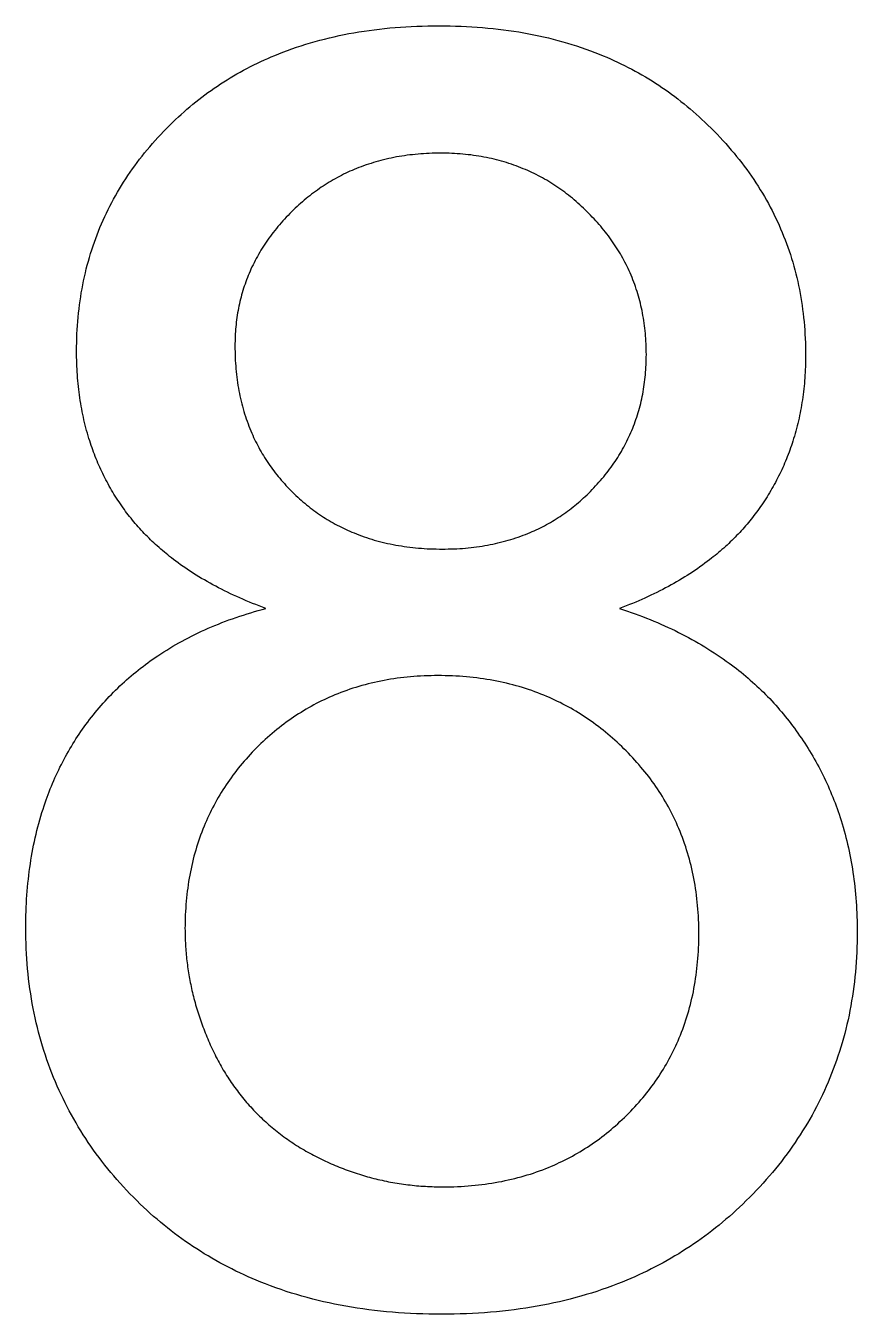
# Model space of a CAD drawing. Extents: x -140 to 139, y -60 to 60.
# Drawn here: x -64.988 to -63.011, y -1.551 to 1.512 of the extents above; entities that cross this region are included whole.
import ezdxf

# ---------------------------------------------------------------- set-up
doc = ezdxf.new("R2010")
doc.units = 0
doc.layers.add('ENGRAVE', color=5, linetype='Continuous')

msp = doc.modelspace()

# ---------------------------------------------------------------- linework, layer by layer
at = {"layer": 'ENGRAVE', "color": 5}
for points in [[(-64.632, 1.2892), (-64.6252, 1.2954), (-64.6185, 1.3016), (-64.6117, 1.3077), (-64.6048, 1.3138), (-64.5979, 1.3197), (-64.5909, 1.3256), (-64.5838, 1.3313), (-64.5766, 1.3369), (-64.5694, 1.3425), (-64.5622, 1.3479), (-64.5549, 1.3533), (-64.5475, 1.3586), (-64.54, 1.3638), (-64.5325, 1.3689), (-64.5249, 1.374), (-64.5173, 1.3789), (-64.5096, 1.3837), (-64.5018, 1.3885), (-64.494, 1.3932), (-64.4861, 1.3977), (-64.4782, 1.4022), (-64.4702, 1.4066), (-64.4621, 1.4109), (-64.4539, 1.4151), (-64.4457, 1.4193), (-64.4373, 1.4234), (-64.429, 1.4273), (-64.4208, 1.4311), (-64.4126, 1.4348), (-64.4044, 1.4383), (-64.3958, 1.4419), (-64.3866, 1.4456), (-64.3766, 1.4495), (-64.3661, 1.4535), (-64.3552, 1.4574), (-64.3441, 1.4613), (-64.3331, 1.4649), (-64.3221, 1.4683), (-64.3112, 1.4716), (-64.3001, 1.4748), (-64.2889, 1.4778), (-64.2776, 1.4808), (-64.2662, 1.4836), (-64.2547, 1.4862), (-64.2431, 1.4888), (-64.2314, 1.4912), (-64.2197, 1.4935), (-64.2078, 1.4956), (-64.1959, 1.4976), (-64.1838, 1.4995), (-64.1717, 1.5013), (-64.1595, 1.5029), (-64.1472, 1.5044), (-64.1348, 1.5058), (-64.1223, 1.507), (-64.1097, 1.5081), (-64.097, 1.5091), (-64.0843, 1.51), (-64.0714, 1.5107), (-64.0585, 1.5112), (-64.0454, 1.5116), (-64.0323, 1.5119), (-64.019, 1.5121), (-64.0058, 1.5123)], [(-64.0058, 1.5123), (-63.9926, 1.5121), (-63.9794, 1.5119), (-63.9663, 1.5116), (-63.9532, 1.5112), (-63.9403, 1.5107), (-63.9274, 1.5099), (-63.9147, 1.5091), (-63.9021, 1.5081), (-63.8895, 1.5069), (-63.877, 1.5057), (-63.8646, 1.5043), (-63.8523, 1.5028), (-63.8401, 1.5011), (-63.828, 1.4994), (-63.8159, 1.4975), (-63.804, 1.4954), (-63.7921, 1.4932), (-63.7803, 1.4909), (-63.7686, 1.4885), (-63.757, 1.4859), (-63.7455, 1.4832), (-63.7341, 1.4804), (-63.7227, 1.4774), (-63.7115, 1.4743), (-63.7004, 1.4711), (-63.6894, 1.4678), (-63.6784, 1.4643), (-63.6674, 1.4606), (-63.6563, 1.4568), (-63.6454, 1.4528), (-63.6348, 1.4488), (-63.6247, 1.4448), (-63.6154, 1.4411), (-63.6066, 1.4373), (-63.5981, 1.4336), (-63.5898, 1.4299), (-63.5814, 1.4259), (-63.5729, 1.4219), (-63.5643, 1.4177), (-63.5559, 1.4134), (-63.5475, 1.409), (-63.5393, 1.4046), (-63.5311, 1.4001), (-63.523, 1.3954), (-63.5149, 1.3907), (-63.5069, 1.3859), (-63.4989, 1.381), (-63.4911, 1.376), (-63.4832, 1.3709), (-63.4755, 1.3657), (-63.4678, 1.3604), (-63.4602, 1.355), (-63.4526, 1.3495), (-63.4451, 1.3439), (-63.4376, 1.3383), (-63.4303, 1.3325), (-63.4229, 1.3267), (-63.4157, 1.3207), (-63.4085, 1.3147), (-63.4014, 1.3086), (-63.3943, 1.3023), (-63.3873, 1.2959), (-63.3804, 1.2895), (-63.3735, 1.2831)], [(-64.8673, 0.7387), (-64.8672, 0.749), (-64.867, 0.7592), (-64.8668, 0.7693), (-64.8664, 0.7795), (-64.8659, 0.7895), (-64.8653, 0.7995), (-64.8645, 0.8095), (-64.8636, 0.8194), (-64.8626, 0.8292), (-64.8615, 0.839), (-64.8603, 0.8487), (-64.859, 0.8584), (-64.8575, 0.8681), (-64.856, 0.8776), (-64.8543, 0.8872), (-64.8525, 0.8967), (-64.8506, 0.9061), (-64.8485, 0.9155), (-64.8464, 0.9248), (-64.8441, 0.9341), (-64.8417, 0.9433), (-64.8392, 0.9525), (-64.8366, 0.9616), (-64.8339, 0.9707), (-64.8311, 0.9797), (-64.8281, 0.9887), (-64.825, 0.9976), (-64.8218, 1.0065), (-64.8185, 1.0153), (-64.8151, 1.0241), (-64.8116, 1.0328), (-64.8079, 1.0414), (-64.8042, 1.05), (-64.8003, 1.0584), (-64.7964, 1.0669), (-64.7923, 1.0752), (-64.7881, 1.0835), (-64.7838, 1.0918), (-64.7794, 1.1), (-64.7749, 1.1082), (-64.7702, 1.1163), (-64.7655, 1.1244), (-64.7606, 1.1324), (-64.7556, 1.1404), (-64.7505, 1.1483), (-64.7453, 1.1562), (-64.74, 1.164), (-64.7345, 1.1718), (-64.729, 1.1795), (-64.7233, 1.1872), (-64.7175, 1.1948), (-64.7116, 1.2023), (-64.7056, 1.2099), (-64.6995, 1.2173), (-64.6932, 1.2247), (-64.6869, 1.2321), (-64.6804, 1.2394), (-64.6739, 1.2467), (-64.6672, 1.2539), (-64.6604, 1.2611), (-64.6534, 1.2682), (-64.6463, 1.2752), (-64.6392, 1.2822), (-64.632, 1.2892)], [(-63.3735, 1.2831), (-63.3661, 1.2759), (-63.3588, 1.2687), (-63.3515, 1.2615), (-63.3444, 1.2542), (-63.3374, 1.2468), (-63.3305, 1.2394), (-63.3238, 1.232), (-63.3171, 1.2245), (-63.3106, 1.2169), (-63.3042, 1.2093), (-63.298, 1.2017), (-63.2918, 1.194), (-63.2858, 1.1863), (-63.2798, 1.1785), (-63.274, 1.1706), (-63.2684, 1.1627), (-63.2628, 1.1548), (-63.2573, 1.1468), (-63.252, 1.1388), (-63.2468, 1.1307), (-63.2417, 1.1225), (-63.2367, 1.1144), (-63.2319, 1.1061), (-63.2271, 1.0978), (-63.2225, 1.0895), (-63.218, 1.0811), (-63.2136, 1.0727), (-63.2093, 1.0642), (-63.2052, 1.0556), (-63.2011, 1.0471), (-63.1972, 1.0384), (-63.1934, 1.0298), (-63.1898, 1.0211), (-63.1862, 1.0124), (-63.1828, 1.0036), (-63.1795, 0.9948), (-63.1763, 0.986), (-63.1732, 0.9771), (-63.1703, 0.9681), (-63.1674, 0.9591), (-63.1647, 0.9501), (-63.1621, 0.941), (-63.1596, 0.9318), (-63.1572, 0.9226), (-63.155, 0.9134), (-63.1528, 0.9041), (-63.1508, 0.8947), (-63.1489, 0.8854), (-63.1471, 0.8759), (-63.1454, 0.8664), (-63.1438, 0.8569), (-63.1424, 0.8473), (-63.1411, 0.8377), (-63.1398, 0.828), (-63.1387, 0.8183), (-63.1377, 0.8085), (-63.1369, 0.7987), (-63.1361, 0.7888), (-63.1355, 0.7789), (-63.135, 0.7689), (-63.1346, 0.7588), (-63.1344, 0.7488), (-63.1342, 0.7386), (-63.134, 0.7285)], [(-64.0017, 1.2094), (-64.0085, 1.2093), (-64.0153, 1.2092), (-64.0221, 1.2091), (-64.0288, 1.2088), (-64.0355, 1.2085), (-64.0422, 1.2081), (-64.0488, 1.2077), (-64.0554, 1.2071), (-64.0619, 1.2065), (-64.0684, 1.2058), (-64.0749, 1.2051), (-64.0813, 1.2043), (-64.0877, 1.2034), (-64.094, 1.2024), (-64.1004, 1.2014), (-64.1066, 1.2003), (-64.1129, 1.1991), (-64.1191, 1.1978), (-64.1252, 1.1965), (-64.1313, 1.1951), (-64.1374, 1.1936), (-64.1435, 1.1921), (-64.1495, 1.1905), (-64.1554, 1.1888), (-64.1614, 1.1871), (-64.1672, 1.1852), (-64.1731, 1.1833), (-64.1789, 1.1814), (-64.1848, 1.1793), (-64.1906, 1.1771), (-64.1963, 1.175), (-64.2018, 1.1728), (-64.2072, 1.1706), (-64.2123, 1.1684), (-64.2174, 1.1662), (-64.2224, 1.1639), (-64.2274, 1.1615), (-64.2324, 1.1591), (-64.2374, 1.1566), (-64.2424, 1.154), (-64.2473, 1.1514), (-64.2522, 1.1487), (-64.257, 1.1459), (-64.2619, 1.1431), (-64.2667, 1.1403), (-64.2714, 1.1373), (-64.2761, 1.1344), (-64.2808, 1.1313), (-64.2855, 1.1282), (-64.2901, 1.125), (-64.2947, 1.1218), (-64.2993, 1.1185), (-64.3039, 1.1152), (-64.3084, 1.1118), (-64.3128, 1.1083), (-64.3173, 1.1048), (-64.3217, 1.1012), (-64.3261, 1.0975), (-64.3304, 1.0938), (-64.3347, 1.09), (-64.339, 1.0862), (-64.3432, 1.0823), (-64.3474, 1.0783), (-64.3516, 1.0744)], [(-63.6538, 1.0703), (-63.6581, 1.0744), (-63.6623, 1.0785), (-63.6666, 1.0826), (-63.671, 1.0866), (-63.6753, 1.0906), (-63.6797, 1.0944), (-63.6841, 1.0982), (-63.6886, 1.102), (-63.6931, 1.1056), (-63.6976, 1.1093), (-63.7022, 1.1128), (-63.7068, 1.1163), (-63.7114, 1.1197), (-63.716, 1.1231), (-63.7207, 1.1264), (-63.7254, 1.1296), (-63.7302, 1.1328), (-63.735, 1.1359), (-63.7398, 1.1389), (-63.7446, 1.1419), (-63.7495, 1.1448), (-63.7544, 1.1476), (-63.7594, 1.1504), (-63.7643, 1.1531), (-63.7693, 1.1558), (-63.7744, 1.1584), (-63.7795, 1.1609), (-63.7845, 1.1633), (-63.7896, 1.1657), (-63.7947, 1.168), (-63.7999, 1.1703), (-63.8053, 1.1725), (-63.8107, 1.1748), (-63.8164, 1.177), (-63.8221, 1.1791), (-63.8278, 1.1812), (-63.8336, 1.1832), (-63.8393, 1.1851), (-63.8451, 1.1869), (-63.8509, 1.1887), (-63.8568, 1.1904), (-63.8627, 1.192), (-63.8686, 1.1935), (-63.8746, 1.195), (-63.8806, 1.1964), (-63.8867, 1.1977), (-63.8928, 1.199), (-63.8989, 1.2002), (-63.905, 1.2013), (-63.9112, 1.2024), (-63.9175, 1.2033), (-63.9237, 1.2042), (-63.93, 1.2051), (-63.9364, 1.2058), (-63.9427, 1.2065), (-63.9491, 1.2071), (-63.9556, 1.2077), (-63.9621, 1.2081), (-63.9686, 1.2085), (-63.9751, 1.2088), (-63.9817, 1.2091), (-63.9884, 1.2092), (-63.995, 1.2093), (-64.0017, 1.2094)], [(-64.3516, 1.0744), (-64.356, 1.07), (-64.3603, 1.0657), (-64.3645, 1.0614), (-64.3687, 1.057), (-64.3728, 1.0526), (-64.3769, 1.0482), (-64.3808, 1.0437), (-64.3847, 1.0392), (-64.3885, 1.0347), (-64.3923, 1.0302), (-64.3959, 1.0256), (-64.3996, 1.021), (-64.4031, 1.0164), (-64.4066, 1.0118), (-64.41, 1.0071), (-64.4133, 1.0024), (-64.4165, 0.9977), (-64.4197, 0.9929), (-64.4229, 0.9881), (-64.4259, 0.9833), (-64.4289, 0.9785), (-64.4318, 0.9736), (-64.4346, 0.9688), (-64.4374, 0.9639), (-64.4401, 0.9589), (-64.4427, 0.954), (-64.4453, 0.949), (-64.4478, 0.9439), (-64.4502, 0.9389), (-64.4526, 0.9338), (-64.4548, 0.9287), (-64.457, 0.9236), (-64.4591, 0.9185), (-64.4611, 0.9135), (-64.4631, 0.9085), (-64.4649, 0.9034), (-64.4667, 0.8983), (-64.4685, 0.8932), (-64.4702, 0.8881), (-64.4718, 0.8829), (-64.4734, 0.8777), (-64.4748, 0.8724), (-64.4763, 0.8672), (-64.4776, 0.8619), (-64.4789, 0.8566), (-64.4801, 0.8513), (-64.4813, 0.8459), (-64.4824, 0.8405), (-64.4834, 0.8351), (-64.4843, 0.8297), (-64.4852, 0.8242), (-64.486, 0.8188), (-64.4868, 0.8133), (-64.4875, 0.8077), (-64.4881, 0.8022), (-64.4887, 0.7966), (-64.4892, 0.791), (-64.4896, 0.7854), (-64.49, 0.7797), (-64.4903, 0.774), (-64.4905, 0.7683), (-64.4906, 0.7625), (-64.4907, 0.7568), (-64.4908, 0.751)], [(-63.5126, 0.7306), (-63.5127, 0.7369), (-63.5128, 0.7433), (-63.513, 0.7497), (-63.5132, 0.756), (-63.5135, 0.7623), (-63.5139, 0.7685), (-63.5143, 0.7747), (-63.5149, 0.7809), (-63.5155, 0.787), (-63.5162, 0.7931), (-63.5169, 0.7992), (-63.5177, 0.8053), (-63.5186, 0.8113), (-63.5196, 0.8172), (-63.5206, 0.8232), (-63.5217, 0.8291), (-63.5229, 0.835), (-63.5241, 0.8408), (-63.5254, 0.8466), (-63.5268, 0.8524), (-63.5283, 0.8582), (-63.5298, 0.8639), (-63.5314, 0.8696), (-63.5331, 0.8752), (-63.5348, 0.8808), (-63.5366, 0.8864), (-63.5385, 0.892), (-63.5404, 0.8975), (-63.5425, 0.903), (-63.5446, 0.9085), (-63.5467, 0.9139), (-63.5489, 0.9192), (-63.5512, 0.9245), (-63.5535, 0.9297), (-63.5559, 0.9348), (-63.5583, 0.9398), (-63.5608, 0.9449), (-63.5634, 0.95), (-63.566, 0.955), (-63.5687, 0.96), (-63.5715, 0.9649), (-63.5744, 0.9698), (-63.5773, 0.9747), (-63.5802, 0.9796), (-63.5833, 0.9844), (-63.5864, 0.9892), (-63.5896, 0.994), (-63.5928, 0.9987), (-63.5961, 1.0034), (-63.5995, 1.0081), (-63.6029, 1.0127), (-63.6065, 1.0173), (-63.61, 1.0219), (-63.6137, 1.0265), (-63.6174, 1.031), (-63.6212, 1.0355), (-63.625, 1.0399), (-63.6289, 1.0444), (-63.6329, 1.0488), (-63.637, 1.0531), (-63.6411, 1.0574), (-63.6453, 1.0617), (-63.6496, 1.066), (-63.6538, 1.0703)], [(-64.7568, 0.3663), (-64.76, 0.3709), (-64.7632, 0.3755), (-64.7663, 0.3801), (-64.7694, 0.3847), (-64.7724, 0.3894), (-64.7754, 0.3941), (-64.7783, 0.3988), (-64.7812, 0.4035), (-64.784, 0.4083), (-64.7868, 0.4131), (-64.7895, 0.4179), (-64.7922, 0.4228), (-64.7948, 0.4277), (-64.7974, 0.4326), (-64.8, 0.4375), (-64.8025, 0.4424), (-64.8049, 0.4474), (-64.8073, 0.4524), (-64.8097, 0.4575), (-64.812, 0.4625), (-64.8143, 0.4676), (-64.8165, 0.4727), (-64.8187, 0.4778), (-64.8208, 0.483), (-64.8229, 0.4883), (-64.8249, 0.4935), (-64.8269, 0.4987), (-64.8288, 0.504), (-64.8306, 0.5091), (-64.8324, 0.5143), (-64.8342, 0.5197), (-64.836, 0.5253), (-64.8379, 0.5312), (-64.8398, 0.5374), (-64.8416, 0.5437), (-64.8434, 0.5501), (-64.8451, 0.5564), (-64.8467, 0.5627), (-64.8482, 0.5691), (-64.8497, 0.5754), (-64.8512, 0.5818), (-64.8525, 0.5883), (-64.8539, 0.5947), (-64.8551, 0.6013), (-64.8563, 0.6078), (-64.8574, 0.6144), (-64.8585, 0.621), (-64.8595, 0.6277), (-64.8605, 0.6344), (-64.8613, 0.6411), (-64.8622, 0.6478), (-64.8629, 0.6546), (-64.8636, 0.6615), (-64.8643, 0.6683), (-64.8648, 0.6752), (-64.8654, 0.6821), (-64.8658, 0.6891), (-64.8662, 0.6961), (-64.8666, 0.7031), (-64.8668, 0.7102), (-64.867, 0.7173), (-64.8672, 0.7244), (-64.8673, 0.7316), (-64.8673, 0.7387)], [(-64.4908, 0.751), (-64.4907, 0.7441), (-64.4906, 0.7372), (-64.4904, 0.7303), (-64.4902, 0.7234), (-64.4899, 0.7166), (-64.4895, 0.7099), (-64.489, 0.7031), (-64.4884, 0.6965), (-64.4878, 0.6899), (-64.4871, 0.6833), (-64.4863, 0.6767), (-64.4855, 0.6702), (-64.4846, 0.6638), (-64.4836, 0.6573), (-64.4825, 0.651), (-64.4813, 0.6446), (-64.4801, 0.6383), (-64.4788, 0.6321), (-64.4775, 0.6259), (-64.476, 0.6197), (-64.4745, 0.6136), (-64.4729, 0.6075), (-64.4713, 0.6014), (-64.4695, 0.5954), (-64.4677, 0.5895), (-64.4659, 0.5836), (-64.4639, 0.5777), (-64.4618, 0.5719), (-64.4597, 0.566), (-64.4575, 0.5602), (-64.4552, 0.5544), (-64.453, 0.5489), (-64.4508, 0.5437), (-64.4485, 0.5386), (-64.4463, 0.5337), (-64.444, 0.5288), (-64.4416, 0.5239), (-64.4391, 0.519), (-64.4366, 0.5141), (-64.434, 0.5092), (-64.4313, 0.5044), (-64.4286, 0.4996), (-64.4258, 0.4949), (-64.423, 0.4902), (-64.4201, 0.4855), (-64.4171, 0.4808), (-64.4141, 0.4762), (-64.4111, 0.4717), (-64.4079, 0.4671), (-64.4047, 0.4626), (-64.4015, 0.4581), (-64.3982, 0.4537), (-64.3948, 0.4493), (-64.3914, 0.4449), (-64.3879, 0.4406), (-64.3843, 0.4363), (-64.3807, 0.432), (-64.377, 0.4278), (-64.3733, 0.4236), (-64.3695, 0.4194), (-64.3656, 0.4153), (-64.3617, 0.4112), (-64.3577, 0.4072), (-64.3537, 0.4031)], [(-63.6497, 0.4011), (-63.6455, 0.4053), (-63.6414, 0.4096), (-63.6373, 0.4138), (-63.6332, 0.4181), (-63.6292, 0.4224), (-63.6253, 0.4268), (-63.6215, 0.4312), (-63.6177, 0.4356), (-63.614, 0.44), (-63.6104, 0.4445), (-63.6068, 0.449), (-63.6033, 0.4535), (-63.5999, 0.4581), (-63.5965, 0.4627), (-63.5932, 0.4673), (-63.59, 0.472), (-63.5868, 0.4766), (-63.5837, 0.4813), (-63.5807, 0.4861), (-63.5777, 0.4908), (-63.5748, 0.4956), (-63.572, 0.5004), (-63.5692, 0.5053), (-63.5665, 0.5101), (-63.5639, 0.515), (-63.5613, 0.52), (-63.5588, 0.5249), (-63.5563, 0.5299), (-63.554, 0.5349), (-63.5517, 0.54), (-63.5494, 0.545), (-63.5472, 0.5502), (-63.5451, 0.5553), (-63.5431, 0.5605), (-63.5411, 0.5658), (-63.5391, 0.5711), (-63.5373, 0.5764), (-63.5355, 0.5817), (-63.5338, 0.5871), (-63.5321, 0.5924), (-63.5305, 0.5979), (-63.529, 0.6033), (-63.5275, 0.6088), (-63.5261, 0.6143), (-63.5248, 0.6198), (-63.5236, 0.6254), (-63.5224, 0.631), (-63.5213, 0.6366), (-63.5202, 0.6423), (-63.5192, 0.6479), (-63.5183, 0.6537), (-63.5175, 0.6594), (-63.5167, 0.6652), (-63.516, 0.671), (-63.5154, 0.6768), (-63.5148, 0.6826), (-63.5143, 0.6885), (-63.5138, 0.6944), (-63.5135, 0.7004), (-63.5132, 0.7064), (-63.5129, 0.7124), (-63.5128, 0.7184), (-63.5127, 0.7245), (-63.5126, 0.7306)], [(-63.134, 0.7285), (-63.1341, 0.7217), (-63.1342, 0.715), (-63.1343, 0.7082), (-63.1345, 0.7015), (-63.1348, 0.6948), (-63.1351, 0.6881), (-63.1355, 0.6815), (-63.1359, 0.6749), (-63.1364, 0.6683), (-63.137, 0.6618), (-63.1376, 0.6553), (-63.1383, 0.6488), (-63.139, 0.6423), (-63.1398, 0.6359), (-63.1407, 0.6295), (-63.1416, 0.6231), (-63.1426, 0.6167), (-63.1436, 0.6104), (-63.1447, 0.6041), (-63.1458, 0.5979), (-63.147, 0.5916), (-63.1483, 0.5854), (-63.1496, 0.5792), (-63.151, 0.5731), (-63.1524, 0.567), (-63.1539, 0.5609), (-63.1555, 0.5549), (-63.1571, 0.5488), (-63.1588, 0.5427), (-63.1606, 0.5366), (-63.1624, 0.5307), (-63.1642, 0.5249), (-63.166, 0.5194), (-63.1678, 0.514), (-63.1696, 0.5087), (-63.1715, 0.5035), (-63.1734, 0.4983), (-63.1754, 0.493), (-63.1775, 0.4877), (-63.1796, 0.4825), (-63.1817, 0.4773), (-63.1839, 0.4721), (-63.1861, 0.467), (-63.1884, 0.4618), (-63.1908, 0.4567), (-63.1931, 0.4517), (-63.1956, 0.4466), (-63.1981, 0.4416), (-63.2006, 0.4365), (-63.2032, 0.4316), (-63.2058, 0.4266), (-63.2085, 0.4217), (-63.2112, 0.4167), (-63.214, 0.4119), (-63.2169, 0.407), (-63.2197, 0.4021), (-63.2227, 0.3973), (-63.2256, 0.3925), (-63.2287, 0.3878), (-63.2317, 0.383), (-63.2349, 0.3783), (-63.2381, 0.3736), (-63.2413, 0.3689), (-63.2445, 0.3643)], [(-64.3537, 0.4031), (-64.3496, 0.3993), (-64.3456, 0.3954), (-64.3415, 0.3916), (-64.3374, 0.3878), (-64.3332, 0.3841), (-64.329, 0.3805), (-64.3248, 0.3769), (-64.3205, 0.3734), (-64.3162, 0.3699), (-64.3118, 0.3665), (-64.3075, 0.3632), (-64.3031, 0.3599), (-64.2986, 0.3567), (-64.2941, 0.3535), (-64.2896, 0.3504), (-64.2851, 0.3473), (-64.2805, 0.3443), (-64.2759, 0.3414), (-64.2712, 0.3385), (-64.2665, 0.3357), (-64.2618, 0.3329), (-64.257, 0.3302), (-64.2523, 0.3276), (-64.2474, 0.325), (-64.2425, 0.3224), (-64.2376, 0.32), (-64.2326, 0.3175), (-64.2277, 0.3152), (-64.2228, 0.3129), (-64.2179, 0.3107), (-64.2128, 0.3085), (-64.2075, 0.3063), (-64.2019, 0.3041), (-64.196, 0.3018), (-64.1899, 0.2995), (-64.1838, 0.2974), (-64.1777, 0.2953), (-64.1716, 0.2933), (-64.1655, 0.2914), (-64.1594, 0.2896), (-64.1532, 0.2878), (-64.1469, 0.2862), (-64.1406, 0.2846), (-64.1342, 0.283), (-64.1278, 0.2816), (-64.1214, 0.2802), (-64.1149, 0.2789), (-64.1084, 0.2776), (-64.1018, 0.2765), (-64.0951, 0.2754), (-64.0885, 0.2744), (-64.0818, 0.2735), (-64.075, 0.2726), (-64.0682, 0.2718), (-64.0613, 0.2711), (-64.0544, 0.2705), (-64.0475, 0.2699), (-64.0405, 0.2694), (-64.0335, 0.269), (-64.0264, 0.2687), (-64.0192, 0.2684), (-64.0121, 0.2683), (-64.0048, 0.2682), (-63.9976, 0.2681)], [(-63.9976, 0.2681), (-63.9906, 0.2682), (-63.9837, 0.2683), (-63.9767, 0.2684), (-63.9698, 0.2687), (-63.963, 0.269), (-63.9562, 0.2694), (-63.9494, 0.2698), (-63.9427, 0.2704), (-63.936, 0.271), (-63.9294, 0.2717), (-63.9228, 0.2725), (-63.9162, 0.2733), (-63.9097, 0.2742), (-63.9033, 0.2752), (-63.8969, 0.2763), (-63.8905, 0.2774), (-63.8842, 0.2786), (-63.8779, 0.2798), (-63.8716, 0.2812), (-63.8654, 0.2826), (-63.8592, 0.2841), (-63.8531, 0.2857), (-63.847, 0.2873), (-63.841, 0.289), (-63.835, 0.2908), (-63.8291, 0.2926), (-63.8232, 0.2945), (-63.8173, 0.2966), (-63.8114, 0.2987), (-63.8055, 0.3009), (-63.7997, 0.3031), (-63.7942, 0.3053), (-63.789, 0.3075), (-63.784, 0.3096), (-63.7791, 0.3118), (-63.7743, 0.314), (-63.7694, 0.3163), (-63.7646, 0.3187), (-63.7597, 0.3212), (-63.7549, 0.3237), (-63.7501, 0.3263), (-63.7454, 0.3289), (-63.7407, 0.3316), (-63.736, 0.3343), (-63.7314, 0.3371), (-63.7268, 0.3399), (-63.7222, 0.3428), (-63.7177, 0.3458), (-63.7132, 0.3488), (-63.7087, 0.3519), (-63.7043, 0.355), (-63.6999, 0.3582), (-63.6955, 0.3615), (-63.6912, 0.3648), (-63.6869, 0.3682), (-63.6826, 0.3716), (-63.6784, 0.3751), (-63.6742, 0.3786), (-63.67, 0.3822), (-63.6659, 0.3859), (-63.6618, 0.3896), (-63.6578, 0.3934), (-63.6537, 0.3972), (-63.6497, 0.4011)], [(-64.4171, 0.1269), (-64.4251, 0.1299), (-64.433, 0.1329), (-64.4409, 0.1359), (-64.4487, 0.139), (-64.4564, 0.1421), (-64.4641, 0.1453), (-64.4716, 0.1486), (-64.4791, 0.1518), (-64.4865, 0.1551), (-64.4939, 0.1585), (-64.5011, 0.1619), (-64.5083, 0.1654), (-64.5155, 0.1689), (-64.5225, 0.1724), (-64.5295, 0.176), (-64.5364, 0.1796), (-64.5432, 0.1833), (-64.55, 0.187), (-64.5567, 0.1907), (-64.5633, 0.1946), (-64.5699, 0.1984), (-64.5764, 0.2023), (-64.5828, 0.2062), (-64.5891, 0.2102), (-64.5952, 0.2142), (-64.6014, 0.2182), (-64.6075, 0.2223), (-64.6136, 0.2266), (-64.6198, 0.2309), (-64.6258, 0.2353), (-64.6316, 0.2396), (-64.637, 0.2436), (-64.6418, 0.2473), (-64.6462, 0.2508), (-64.6504, 0.2541), (-64.6545, 0.2574), (-64.6586, 0.2609), (-64.6628, 0.2644), (-64.6671, 0.2681), (-64.6712, 0.2717), (-64.6754, 0.2754), (-64.6794, 0.279), (-64.6834, 0.2827), (-64.6873, 0.2864), (-64.6912, 0.2901), (-64.695, 0.2939), (-64.6989, 0.2977), (-64.7026, 0.3015), (-64.7064, 0.3054), (-64.71, 0.3092), (-64.7137, 0.3131), (-64.7172, 0.3171), (-64.7208, 0.321), (-64.7243, 0.325), (-64.7277, 0.329), (-64.7312, 0.333), (-64.7345, 0.3371), (-64.7378, 0.3412), (-64.7411, 0.3453), (-64.7443, 0.3495), (-64.7475, 0.3536), (-64.7506, 0.3578), (-64.7537, 0.3621), (-64.7568, 0.3663)], [(-63.2445, 0.3643), (-63.2476, 0.3601), (-63.2506, 0.3559), (-63.2537, 0.3517), (-63.2568, 0.3475), (-63.26, 0.3434), (-63.2633, 0.3393), (-63.2665, 0.3353), (-63.2698, 0.3313), (-63.2732, 0.3273), (-63.2766, 0.3233), (-63.2801, 0.3193), (-63.2835, 0.3154), (-63.2871, 0.3115), (-63.2906, 0.3076), (-63.2943, 0.3038), (-63.2979, 0.3), (-63.3016, 0.2962), (-63.3054, 0.2924), (-63.3092, 0.2887), (-63.313, 0.285), (-63.3169, 0.2813), (-63.3208, 0.2776), (-63.3248, 0.274), (-63.3288, 0.2704), (-63.3329, 0.2667), (-63.3371, 0.2631), (-63.3412, 0.2596), (-63.3453, 0.2562), (-63.3493, 0.2529), (-63.3534, 0.2495), (-63.3577, 0.2461), (-63.3625, 0.2424), (-63.3677, 0.2385), (-63.3733, 0.2342), (-63.3792, 0.2299), (-63.3852, 0.2256), (-63.3912, 0.2214), (-63.3971, 0.2174), (-63.4031, 0.2134), (-63.4091, 0.2095), (-63.4153, 0.2056), (-63.4215, 0.2017), (-63.4278, 0.1978), (-63.4342, 0.194), (-63.4406, 0.1902), (-63.4471, 0.1865), (-63.4537, 0.1828), (-63.4603, 0.1792), (-63.467, 0.1756), (-63.4738, 0.1721), (-63.4806, 0.1686), (-63.4876, 0.1651), (-63.4946, 0.1617), (-63.5016, 0.1583), (-63.5087, 0.155), (-63.5159, 0.1517), (-63.5232, 0.1484), (-63.5305, 0.1452), (-63.5379, 0.1421), (-63.5454, 0.1389), (-63.553, 0.1359), (-63.5607, 0.1329), (-63.5683, 0.1299), (-63.5761, 0.1269)], [(-64.8407, -0.1432), (-64.8363, -0.1375), (-64.8319, -0.1318), (-64.8274, -0.1261), (-64.8229, -0.1205), (-64.8183, -0.1149), (-64.8136, -0.1094), (-64.8089, -0.104), (-64.8041, -0.0986), (-64.7993, -0.0933), (-64.7944, -0.088), (-64.7895, -0.0828), (-64.7846, -0.0776), (-64.7795, -0.0725), (-64.7745, -0.0674), (-64.7693, -0.0624), (-64.7641, -0.0574), (-64.7589, -0.0525), (-64.7536, -0.0477), (-64.7483, -0.0429), (-64.7429, -0.0382), (-64.7374, -0.0335), (-64.7319, -0.0289), (-64.7264, -0.0243), (-64.7207, -0.0197), (-64.715, -0.0152), (-64.7093, -0.0108), (-64.7035, -0.0064), (-64.6978, -0.0022), (-64.692, 0.002), (-64.6862, 0.0061), (-64.6802, 0.0102), (-64.6739, 0.0145), (-64.6672, 0.0189), (-64.6602, 0.0235), (-64.653, 0.028), (-64.6457, 0.0325), (-64.6384, 0.0369), (-64.6311, 0.0411), (-64.6238, 0.0453), (-64.6164, 0.0494), (-64.6089, 0.0534), (-64.6013, 0.0574), (-64.5937, 0.0613), (-64.5859, 0.0651), (-64.5781, 0.0689), (-64.5703, 0.0725), (-64.5624, 0.0762), (-64.5544, 0.0797), (-64.5463, 0.0832), (-64.5382, 0.0866), (-64.53, 0.0899), (-64.5217, 0.0932), (-64.5134, 0.0964), (-64.505, 0.0995), (-64.4965, 0.1026), (-64.488, 0.1055), (-64.4794, 0.1085), (-64.4707, 0.1113), (-64.4619, 0.1141), (-64.4531, 0.1168), (-64.4442, 0.1194), (-64.4352, 0.1219), (-64.4262, 0.1244), (-64.4171, 0.1269)], [(-63.5761, 0.1269), (-63.5668, 0.1238), (-63.5576, 0.1206), (-63.5484, 0.1174), (-63.5393, 0.1142), (-63.5303, 0.1109), (-63.5214, 0.1075), (-63.5125, 0.104), (-63.5038, 0.1005), (-63.4951, 0.0969), (-63.4864, 0.0933), (-63.4779, 0.0896), (-63.4694, 0.0858), (-63.461, 0.082), (-63.4527, 0.0781), (-63.4445, 0.0741), (-63.4363, 0.0701), (-63.4282, 0.066), (-63.4202, 0.0618), (-63.4123, 0.0576), (-63.4044, 0.0533), (-63.3966, 0.049), (-63.3889, 0.0446), (-63.3813, 0.0401), (-63.3737, 0.0356), (-63.3663, 0.031), (-63.359, 0.0264), (-63.3516, 0.0217), (-63.3443, 0.0168), (-63.3369, 0.0119), (-63.3297, 0.0068), (-63.3227, 0.0019), (-63.316, -0.0029), (-63.3099, -0.0075), (-63.3041, -0.0118), (-63.2985, -0.0161), (-63.293, -0.0205), (-63.2875, -0.0249), (-63.282, -0.0295), (-63.2764, -0.0341), (-63.2709, -0.0388), (-63.2655, -0.0435), (-63.2602, -0.0482), (-63.2549, -0.0529), (-63.2497, -0.0578), (-63.2445, -0.0626), (-63.2394, -0.0675), (-63.2343, -0.0725), (-63.2293, -0.0775), (-63.2243, -0.0825), (-63.2194, -0.0876), (-63.2146, -0.0928), (-63.2098, -0.098), (-63.2051, -0.1032), (-63.2004, -0.1085), (-63.1957, -0.1138), (-63.1912, -0.1192), (-63.1866, -0.1246), (-63.1822, -0.13), (-63.1778, -0.1355), (-63.1734, -0.1411), (-63.1691, -0.1467), (-63.1649, -0.1523), (-63.1607, -0.158), (-63.1565, -0.1637)], [(-64.0078, -0.0327), (-64.0162, -0.0329), (-64.0245, -0.033), (-64.0328, -0.0332), (-64.0411, -0.0335), (-64.0492, -0.0338), (-64.0574, -0.0343), (-64.0655, -0.0349), (-64.0735, -0.0356), (-64.0815, -0.0364), (-64.0895, -0.0372), (-64.0974, -0.0382), (-64.1053, -0.0392), (-64.1131, -0.0403), (-64.1209, -0.0415), (-64.1286, -0.0428), (-64.1363, -0.0442), (-64.1439, -0.0457), (-64.1515, -0.0473), (-64.159, -0.0489), (-64.1665, -0.0507), (-64.174, -0.0525), (-64.1814, -0.0544), (-64.1888, -0.0565), (-64.1961, -0.0586), (-64.2033, -0.0607), (-64.2105, -0.063), (-64.2177, -0.0654), (-64.2249, -0.0679), (-64.232, -0.0705), (-64.2391, -0.0731), (-64.2461, -0.0759), (-64.2529, -0.0786), (-64.2595, -0.0814), (-64.2659, -0.0842), (-64.2722, -0.0871), (-64.2785, -0.09), (-64.2848, -0.093), (-64.291, -0.0961), (-64.2973, -0.0993), (-64.3035, -0.1026), (-64.3096, -0.106), (-64.3157, -0.1094), (-64.3217, -0.1129), (-64.3278, -0.1165), (-64.3337, -0.1201), (-64.3397, -0.1239), (-64.3456, -0.1277), (-64.3514, -0.1316), (-64.3572, -0.1356), (-64.363, -0.1396), (-64.3687, -0.1438), (-64.3744, -0.148), (-64.3801, -0.1523), (-64.3857, -0.1566), (-64.3913, -0.1611), (-64.3968, -0.1656), (-64.4023, -0.1702), (-64.4078, -0.1749), (-64.4132, -0.1796), (-64.4185, -0.1845), (-64.4239, -0.1894), (-64.4291, -0.1945), (-64.4344, -0.1995), (-64.4396, -0.2046)], [(-63.5658, -0.2067), (-63.5712, -0.2015), (-63.5765, -0.1964), (-63.5819, -0.1914), (-63.5874, -0.1864), (-63.5928, -0.1815), (-63.5984, -0.1767), (-63.6039, -0.1719), (-63.6095, -0.1673), (-63.6152, -0.1627), (-63.6209, -0.1582), (-63.6266, -0.1538), (-63.6324, -0.1495), (-63.6382, -0.1452), (-63.644, -0.1411), (-63.6499, -0.137), (-63.6559, -0.133), (-63.6618, -0.129), (-63.6679, -0.1252), (-63.6739, -0.1214), (-63.68, -0.1177), (-63.6861, -0.1141), (-63.6923, -0.1105), (-63.6985, -0.1071), (-63.7048, -0.1037), (-63.7111, -0.1004), (-63.7175, -0.0971), (-63.7239, -0.094), (-63.7303, -0.0909), (-63.7366, -0.088), (-63.7431, -0.0851), (-63.7496, -0.0822), (-63.7564, -0.0794), (-63.7633, -0.0766), (-63.7705, -0.0738), (-63.7778, -0.0711), (-63.7851, -0.0685), (-63.7925, -0.066), (-63.7999, -0.0635), (-63.8073, -0.0612), (-63.8147, -0.059), (-63.8222, -0.0569), (-63.8297, -0.0548), (-63.8373, -0.0529), (-63.845, -0.051), (-63.8527, -0.0492), (-63.8604, -0.0475), (-63.8682, -0.0459), (-63.8761, -0.0444), (-63.8839, -0.043), (-63.8919, -0.0417), (-63.8998, -0.0404), (-63.9079, -0.0393), (-63.9159, -0.0383), (-63.9241, -0.0373), (-63.9322, -0.0364), (-63.9404, -0.0357), (-63.9487, -0.035), (-63.957, -0.0344), (-63.9654, -0.0339), (-63.9738, -0.0335), (-63.9822, -0.0332), (-63.9907, -0.033), (-63.9993, -0.0329), (-64.0078, -0.0327)], [(-64.9881, -0.6323), (-64.988, -0.6225), (-64.9878, -0.6126), (-64.9876, -0.6028), (-64.9874, -0.593), (-64.987, -0.5833), (-64.9865, -0.5737), (-64.986, -0.5641), (-64.9853, -0.5546), (-64.9846, -0.5451), (-64.9838, -0.5357), (-64.9829, -0.5263), (-64.9819, -0.517), (-64.9809, -0.5077), (-64.9797, -0.4986), (-64.9785, -0.4894), (-64.9772, -0.4803), (-64.9758, -0.4713), (-64.9743, -0.4623), (-64.9727, -0.4534), (-64.971, -0.4446), (-64.9693, -0.4357), (-64.9675, -0.427), (-64.9655, -0.4183), (-64.9636, -0.4097), (-64.9615, -0.4011), (-64.9593, -0.3927), (-64.9571, -0.3842), (-64.9547, -0.3757), (-64.9522, -0.3671), (-64.9496, -0.3586), (-64.947, -0.3503), (-64.9445, -0.3425), (-64.9421, -0.3353), (-64.9397, -0.3285), (-64.9373, -0.3219), (-64.9349, -0.3154), (-64.9324, -0.3089), (-64.9298, -0.3022), (-64.9271, -0.2956), (-64.9243, -0.289), (-64.9215, -0.2824), (-64.9187, -0.2759), (-64.9157, -0.2695), (-64.9128, -0.2631), (-64.9097, -0.2568), (-64.9067, -0.2504), (-64.9035, -0.2441), (-64.9003, -0.2379), (-64.897, -0.2317), (-64.8937, -0.2255), (-64.8903, -0.2194), (-64.8868, -0.2133), (-64.8833, -0.2072), (-64.8797, -0.2012), (-64.8761, -0.1953), (-64.8724, -0.1893), (-64.8687, -0.1834), (-64.8649, -0.1776), (-64.861, -0.1717), (-64.8571, -0.166), (-64.853, -0.1602), (-64.849, -0.1546), (-64.8449, -0.1489), (-64.8407, -0.1432)], [(-63.1565, -0.1637), (-63.1524, -0.1697), (-63.1482, -0.1756), (-63.144, -0.1816), (-63.14, -0.1876), (-63.1359, -0.1936), (-63.132, -0.1997), (-63.1282, -0.2058), (-63.1244, -0.212), (-63.1206, -0.2182), (-63.1169, -0.2244), (-63.1133, -0.2307), (-63.1098, -0.237), (-63.1063, -0.2433), (-63.1029, -0.2496), (-63.0995, -0.256), (-63.0962, -0.2625), (-63.093, -0.2689), (-63.0898, -0.2754), (-63.0867, -0.2819), (-63.0836, -0.2885), (-63.0806, -0.2951), (-63.0777, -0.3017), (-63.0749, -0.3083), (-63.0721, -0.3151), (-63.0693, -0.3218), (-63.0666, -0.3286), (-63.064, -0.3354), (-63.0615, -0.3422), (-63.0591, -0.3489), (-63.0567, -0.3556), (-63.0543, -0.3626), (-63.0519, -0.3698), (-63.0495, -0.3774), (-63.0471, -0.3853), (-63.0447, -0.3934), (-63.0424, -0.4015), (-63.0402, -0.4096), (-63.0381, -0.4177), (-63.0361, -0.4258), (-63.0341, -0.4339), (-63.0323, -0.4421), (-63.0305, -0.4503), (-63.0288, -0.4586), (-63.0271, -0.467), (-63.0256, -0.4754), (-63.0241, -0.4838), (-63.0227, -0.4922), (-63.0214, -0.5007), (-63.0202, -0.5093), (-63.019, -0.5179), (-63.018, -0.5265), (-63.017, -0.5352), (-63.0161, -0.5439), (-63.0152, -0.5527), (-63.0145, -0.5615), (-63.0138, -0.5703), (-63.0132, -0.5792), (-63.0127, -0.5881), (-63.0122, -0.5971), (-63.0119, -0.6061), (-63.0116, -0.6152), (-63.0115, -0.6243), (-63.0114, -0.6334), (-63.0113, -0.6426)], [(-64.4396, -0.2046), (-64.4447, -0.2099), (-64.4497, -0.2151), (-64.4547, -0.2204), (-64.4596, -0.2257), (-64.4644, -0.2311), (-64.4691, -0.2365), (-64.4737, -0.242), (-64.4782, -0.2475), (-64.4827, -0.253), (-64.4871, -0.2586), (-64.4914, -0.2642), (-64.4957, -0.2698), (-64.4998, -0.2755), (-64.5039, -0.2813), (-64.5079, -0.287), (-64.5119, -0.2928), (-64.5157, -0.2987), (-64.5195, -0.3046), (-64.5232, -0.3105), (-64.5268, -0.3165), (-64.5304, -0.3225), (-64.5338, -0.3285), (-64.5372, -0.3346), (-64.5405, -0.3407), (-64.5438, -0.3469), (-64.5469, -0.3531), (-64.55, -0.3593), (-64.553, -0.3656), (-64.5559, -0.3718), (-64.5587, -0.3781), (-64.5615, -0.3845), (-64.5642, -0.3911), (-64.5669, -0.3979), (-64.5696, -0.4048), (-64.5723, -0.4119), (-64.5748, -0.419), (-64.5773, -0.4261), (-64.5796, -0.4332), (-64.5819, -0.4404), (-64.584, -0.4476), (-64.5861, -0.4549), (-64.5881, -0.4622), (-64.59, -0.4695), (-64.5918, -0.477), (-64.5935, -0.4844), (-64.5952, -0.4919), (-64.5967, -0.4994), (-64.5982, -0.507), (-64.5995, -0.5146), (-64.6008, -0.5223), (-64.602, -0.53), (-64.6031, -0.5378), (-64.6041, -0.5456), (-64.6051, -0.5534), (-64.6059, -0.5613), (-64.6067, -0.5693), (-64.6073, -0.5772), (-64.6079, -0.5853), (-64.6084, -0.5933), (-64.6088, -0.6015), (-64.609, -0.6096), (-64.6092, -0.6179), (-64.6094, -0.6261), (-64.6095, -0.6344)], [(-63.3878, -0.6467), (-63.3879, -0.6381), (-63.388, -0.6296), (-63.3882, -0.6211), (-63.3885, -0.6127), (-63.3889, -0.6043), (-63.3894, -0.596), (-63.3901, -0.5877), (-63.3908, -0.5795), (-63.3916, -0.5713), (-63.3924, -0.5632), (-63.3934, -0.5551), (-63.3945, -0.547), (-63.3956, -0.539), (-63.3969, -0.5311), (-63.3982, -0.5232), (-63.3997, -0.5154), (-63.4012, -0.5076), (-63.4028, -0.4998), (-63.4045, -0.4921), (-63.4064, -0.4845), (-63.4083, -0.4768), (-63.4103, -0.4693), (-63.4123, -0.4618), (-63.4145, -0.4543), (-63.4168, -0.4469), (-63.4191, -0.4396), (-63.4216, -0.4323), (-63.4242, -0.425), (-63.4269, -0.4177), (-63.4296, -0.4104), (-63.4324, -0.4033), (-63.4353, -0.3964), (-63.4382, -0.3896), (-63.4411, -0.3831), (-63.444, -0.3767), (-63.4471, -0.3703), (-63.4502, -0.3639), (-63.4534, -0.3576), (-63.4567, -0.3512), (-63.4601, -0.3449), (-63.4636, -0.3387), (-63.4672, -0.3325), (-63.4708, -0.3263), (-63.4745, -0.3202), (-63.4783, -0.3141), (-63.4822, -0.3081), (-63.4861, -0.3021), (-63.4902, -0.2961), (-63.4943, -0.2902), (-63.4985, -0.2844), (-63.5028, -0.2786), (-63.5071, -0.2728), (-63.5116, -0.267), (-63.5161, -0.2613), (-63.5207, -0.2557), (-63.5254, -0.2501), (-63.5302, -0.2445), (-63.535, -0.239), (-63.5399, -0.2335), (-63.545, -0.228), (-63.5501, -0.2227), (-63.5553, -0.2173), (-63.5605, -0.212), (-63.5658, -0.2067)], [(-64.7159, -1.2892), (-64.7241, -1.281), (-64.7323, -1.2729), (-64.7403, -1.2646), (-64.7483, -1.2563), (-64.7561, -1.248), (-64.7637, -1.2395), (-64.7712, -1.231), (-64.7786, -1.2225), (-64.7859, -1.2138), (-64.793, -1.2052), (-64.8, -1.1964), (-64.8069, -1.1876), (-64.8137, -1.1788), (-64.8203, -1.1698), (-64.8268, -1.1609), (-64.8331, -1.1518), (-64.8394, -1.1427), (-64.8455, -1.1335), (-64.8515, -1.1243), (-64.8573, -1.115), (-64.8631, -1.1057), (-64.8686, -1.0963), (-64.8741, -1.0868), (-64.8795, -1.0773), (-64.8847, -1.0677), (-64.8898, -1.058), (-64.8947, -1.0483), (-64.8995, -1.0385), (-64.9042, -1.0288), (-64.9088, -1.0189), (-64.9132, -1.009), (-64.9176, -0.9988), (-64.9219, -0.9885), (-64.9261, -0.978), (-64.9301, -0.9674), (-64.9341, -0.9567), (-64.9379, -0.946), (-64.9415, -0.9352), (-64.945, -0.9244), (-64.9484, -0.9135), (-64.9516, -0.9025), (-64.9547, -0.8915), (-64.9577, -0.8804), (-64.9605, -0.8692), (-64.9632, -0.858), (-64.9658, -0.8467), (-64.9682, -0.8354), (-64.9704, -0.8239), (-64.9726, -0.8125), (-64.9746, -0.8009), (-64.9764, -0.7893), (-64.9782, -0.7776), (-64.9797, -0.7659), (-64.9812, -0.754), (-64.9825, -0.7422), (-64.9837, -0.7302), (-64.9847, -0.7182), (-64.9856, -0.7062), (-64.9864, -0.694), (-64.987, -0.6818), (-64.9874, -0.6695), (-64.9877, -0.6572), (-64.9879, -0.6448), (-64.9881, -0.6323)], [(-64.6095, -0.6344), (-64.6094, -0.6392), (-64.6094, -0.644), (-64.6093, -0.6488), (-64.6092, -0.6536), (-64.6091, -0.6584), (-64.6089, -0.6632), (-64.6086, -0.668), (-64.6084, -0.6727), (-64.6081, -0.6775), (-64.6078, -0.6823), (-64.6074, -0.6871), (-64.607, -0.6918), (-64.6066, -0.6966), (-64.6061, -0.7013), (-64.6056, -0.7061), (-64.6051, -0.7108), (-64.6045, -0.7155), (-64.6039, -0.7203), (-64.6033, -0.725), (-64.6026, -0.7297), (-64.6019, -0.7344), (-64.6012, -0.7391), (-64.6004, -0.7439), (-64.5996, -0.7486), (-64.5987, -0.7533), (-64.5979, -0.758), (-64.5969, -0.7627), (-64.596, -0.7673), (-64.595, -0.772), (-64.594, -0.7766), (-64.593, -0.7813), (-64.5919, -0.786), (-64.5907, -0.7908), (-64.5895, -0.7957), (-64.5883, -0.8006), (-64.587, -0.8055), (-64.5856, -0.8103), (-64.5843, -0.8152), (-64.5829, -0.82), (-64.5815, -0.8248), (-64.58, -0.8297), (-64.5785, -0.8345), (-64.5769, -0.8393), (-64.5754, -0.8441), (-64.5737, -0.8489), (-64.5721, -0.8537), (-64.5704, -0.8585), (-64.5687, -0.8633), (-64.5669, -0.8681), (-64.5651, -0.8729), (-64.5632, -0.8777), (-64.5613, -0.8824), (-64.5594, -0.8872), (-64.5575, -0.892), (-64.5555, -0.8967), (-64.5534, -0.9015), (-64.5514, -0.9062), (-64.5493, -0.911), (-64.5471, -0.9157), (-64.5449, -0.9204), (-64.5427, -0.9251), (-64.5404, -0.9299), (-64.5381, -0.9346), (-64.5358, -0.9393)], [(-63.0113, -0.6426), (-63.0114, -0.6546), (-63.0116, -0.6667), (-63.0119, -0.6787), (-63.0123, -0.6906), (-63.0129, -0.7025), (-63.0137, -0.7143), (-63.0146, -0.726), (-63.0156, -0.7377), (-63.0167, -0.7493), (-63.018, -0.7608), (-63.0194, -0.7723), (-63.021, -0.7838), (-63.0227, -0.7951), (-63.0245, -0.8064), (-63.0265, -0.8177), (-63.0286, -0.8289), (-63.0308, -0.84), (-63.0332, -0.8511), (-63.0357, -0.8621), (-63.0383, -0.873), (-63.0411, -0.8839), (-63.044, -0.8947), (-63.0471, -0.9055), (-63.0502, -0.9162), (-63.0535, -0.9268), (-63.057, -0.9374), (-63.0606, -0.9479), (-63.0643, -0.9583), (-63.0682, -0.9688), (-63.0722, -0.9791), (-63.0763, -0.9894), (-63.0806, -0.9995), (-63.0849, -1.0096), (-63.0893, -1.0195), (-63.0939, -1.0293), (-63.0986, -1.0391), (-63.1034, -1.0488), (-63.1084, -1.0584), (-63.1135, -1.0681), (-63.1187, -1.0776), (-63.1241, -1.0871), (-63.1296, -1.0966), (-63.1352, -1.1059), (-63.141, -1.1152), (-63.1469, -1.1245), (-63.1529, -1.1337), (-63.159, -1.1428), (-63.1653, -1.1519), (-63.1717, -1.1609), (-63.1782, -1.1699), (-63.1849, -1.1788), (-63.1917, -1.1877), (-63.1986, -1.1964), (-63.2057, -1.2052), (-63.2129, -1.2138), (-63.2202, -1.2225), (-63.2276, -1.231), (-63.2352, -1.2395), (-63.2429, -1.2479), (-63.2508, -1.2563), (-63.2588, -1.2646), (-63.2669, -1.2728), (-63.2752, -1.281), (-63.2834, -1.2892)], [(-63.5597, -1.0784), (-63.5546, -1.0733), (-63.5496, -1.0681), (-63.5446, -1.063), (-63.5397, -1.0577), (-63.5349, -1.0525), (-63.5301, -1.0471), (-63.5255, -1.0418), (-63.5209, -1.0364), (-63.5164, -1.0309), (-63.512, -1.0254), (-63.5077, -1.0199), (-63.5034, -1.0143), (-63.4992, -1.0087), (-63.4951, -1.0031), (-63.4911, -0.9974), (-63.4871, -0.9916), (-63.4832, -0.9859), (-63.4794, -0.98), (-63.4757, -0.9742), (-63.472, -0.9683), (-63.4685, -0.9623), (-63.465, -0.9564), (-63.4616, -0.9503), (-63.4582, -0.9443), (-63.455, -0.9381), (-63.4518, -0.932), (-63.4487, -0.9258), (-63.4456, -0.9196), (-63.4427, -0.9134), (-63.4399, -0.9072), (-63.4371, -0.9008), (-63.4343, -0.8942), (-63.4315, -0.8874), (-63.4287, -0.8804), (-63.426, -0.8732), (-63.4234, -0.866), (-63.4209, -0.8588), (-63.4185, -0.8516), (-63.4162, -0.8443), (-63.414, -0.837), (-63.4118, -0.8297), (-63.4098, -0.8222), (-63.4078, -0.8148), (-63.406, -0.8072), (-63.4042, -0.7997), (-63.4025, -0.792), (-63.4009, -0.7844), (-63.3994, -0.7767), (-63.398, -0.7689), (-63.3967, -0.7611), (-63.3955, -0.7532), (-63.3943, -0.7453), (-63.3933, -0.7374), (-63.3923, -0.7294), (-63.3915, -0.7213), (-63.3907, -0.7132), (-63.39, -0.7051), (-63.3894, -0.6969), (-63.3889, -0.6886), (-63.3885, -0.6803), (-63.3882, -0.672), (-63.388, -0.6636), (-63.3879, -0.6551), (-63.3878, -0.6467)], [(-64.5358, -0.9393), (-64.5334, -0.9438), (-64.531, -0.9483), (-64.5286, -0.9528), (-64.5262, -0.9573), (-64.5237, -0.9617), (-64.5211, -0.9661), (-64.5186, -0.9705), (-64.5159, -0.9748), (-64.5133, -0.9791), (-64.5106, -0.9834), (-64.5079, -0.9876), (-64.5052, -0.9918), (-64.5024, -0.996), (-64.4996, -1.0001), (-64.4968, -1.0042), (-64.4939, -1.0083), (-64.491, -1.0123), (-64.488, -1.0164), (-64.485, -1.0203), (-64.482, -1.0243), (-64.479, -1.0282), (-64.4759, -1.0321), (-64.4728, -1.036), (-64.4696, -1.0398), (-64.4664, -1.0436), (-64.4632, -1.0474), (-64.4599, -1.0511), (-64.4567, -1.0548), (-64.4533, -1.0584), (-64.45, -1.0621), (-64.4466, -1.0657), (-64.4432, -1.0693), (-64.4396, -1.0729), (-64.4361, -1.0764), (-64.4325, -1.08), (-64.4288, -1.0835), (-64.4252, -1.087), (-64.4215, -1.0904), (-64.4177, -1.0938), (-64.414, -1.0972), (-64.4102, -1.1005), (-64.4063, -1.1039), (-64.4024, -1.1071), (-64.3985, -1.1104), (-64.3946, -1.1136), (-64.3906, -1.1168), (-64.3866, -1.1199), (-64.3825, -1.123), (-64.3784, -1.1261), (-64.3743, -1.1292), (-64.3701, -1.1322), (-64.3659, -1.1352), (-64.3617, -1.1381), (-64.3574, -1.1411), (-64.3531, -1.1439), (-64.3488, -1.1468), (-64.3444, -1.1496), (-64.34, -1.1524), (-64.3355, -1.1552), (-64.331, -1.1579), (-64.3265, -1.1606), (-64.3219, -1.1632), (-64.3174, -1.1659), (-64.3128, -1.1685)], [(-63.9956, -1.2483), (-63.987, -1.2482), (-63.9785, -1.248), (-63.97, -1.2479), (-63.9615, -1.2476), (-63.9531, -1.2472), (-63.9448, -1.2467), (-63.9365, -1.2461), (-63.9282, -1.2454), (-63.92, -1.2446), (-63.9119, -1.2438), (-63.9038, -1.2428), (-63.8957, -1.2418), (-63.8877, -1.2407), (-63.8798, -1.2394), (-63.8719, -1.2381), (-63.864, -1.2367), (-63.8562, -1.2352), (-63.8485, -1.2336), (-63.8408, -1.232), (-63.8331, -1.2302), (-63.8255, -1.2284), (-63.8179, -1.2264), (-63.8104, -1.2244), (-63.803, -1.2223), (-63.7956, -1.2201), (-63.7882, -1.2178), (-63.7809, -1.2154), (-63.7736, -1.2129), (-63.7663, -1.2102), (-63.759, -1.2075), (-63.7519, -1.2048), (-63.745, -1.202), (-63.7384, -1.1992), (-63.732, -1.1965), (-63.7258, -1.1937), (-63.7196, -1.1908), (-63.7133, -1.1878), (-63.7071, -1.1848), (-63.7009, -1.1816), (-63.6947, -1.1784), (-63.6886, -1.1751), (-63.6826, -1.1717), (-63.6766, -1.1683), (-63.6706, -1.1648), (-63.6647, -1.1612), (-63.6588, -1.1575), (-63.6529, -1.1537), (-63.6471, -1.1499), (-63.6413, -1.146), (-63.6356, -1.142), (-63.6299, -1.138), (-63.6243, -1.1339), (-63.6187, -1.1297), (-63.6131, -1.1254), (-63.6076, -1.121), (-63.6021, -1.1166), (-63.5966, -1.1121), (-63.5912, -1.1075), (-63.5859, -1.1029), (-63.5806, -1.0981), (-63.5753, -1.0933), (-63.5701, -1.0884), (-63.5649, -1.0834), (-63.5597, -1.0784)], [(-64.3128, -1.1685), (-64.3082, -1.1709), (-64.3036, -1.1733), (-64.299, -1.1757), (-64.2944, -1.1781), (-64.2898, -1.1804), (-64.2851, -1.1827), (-64.2805, -1.1849), (-64.2758, -1.1871), (-64.2712, -1.1892), (-64.2665, -1.1913), (-64.2618, -1.1934), (-64.2571, -1.1954), (-64.2524, -1.1974), (-64.2477, -1.1994), (-64.2429, -1.2013), (-64.2382, -1.2032), (-64.2334, -1.205), (-64.2287, -1.2068), (-64.2239, -1.2086), (-64.2191, -1.2103), (-64.2143, -1.212), (-64.2095, -1.2137), (-64.2047, -1.2153), (-64.1999, -1.2169), (-64.195, -1.2184), (-64.1902, -1.2199), (-64.1853, -1.2214), (-64.1805, -1.2228), (-64.1756, -1.2242), (-64.1707, -1.2255), (-64.1658, -1.2268), (-64.1609, -1.2281), (-64.1559, -1.2293), (-64.1509, -1.2305), (-64.1459, -1.2317), (-64.1408, -1.2328), (-64.1358, -1.2339), (-64.1307, -1.2349), (-64.1257, -1.236), (-64.1206, -1.2369), (-64.1155, -1.2378), (-64.1104, -1.2387), (-64.1053, -1.2396), (-64.1002, -1.2404), (-64.0951, -1.2412), (-64.09, -1.2419), (-64.0848, -1.2426), (-64.0796, -1.2432), (-64.0745, -1.2439), (-64.0693, -1.2444), (-64.0641, -1.245), (-64.0589, -1.2455), (-64.0537, -1.2459), (-64.0484, -1.2463), (-64.0432, -1.2467), (-64.038, -1.247), (-64.0327, -1.2473), (-64.0274, -1.2476), (-64.0222, -1.2478), (-64.0169, -1.248), (-64.0115, -1.2481), (-64.0062, -1.2482), (-64.0009, -1.2482), (-63.9956, -1.2483)], [(-63.9997, -1.5512), (-64.0145, -1.551), (-64.0294, -1.5508), (-64.0442, -1.5504), (-64.0589, -1.55), (-64.0734, -1.5493), (-64.0879, -1.5485), (-64.1022, -1.5475), (-64.1165, -1.5464), (-64.1307, -1.5451), (-64.1447, -1.5437), (-64.1587, -1.5421), (-64.1726, -1.5404), (-64.1863, -1.5385), (-64.2, -1.5365), (-64.2136, -1.5344), (-64.2271, -1.532), (-64.2404, -1.5296), (-64.2537, -1.527), (-64.2669, -1.5242), (-64.28, -1.5213), (-64.293, -1.5182), (-64.3059, -1.515), (-64.3187, -1.5116), (-64.3314, -1.5081), (-64.3439, -1.5045), (-64.3563, -1.5007), (-64.3687, -1.4968), (-64.3811, -1.4926), (-64.3936, -1.4882), (-64.406, -1.4837), (-64.418, -1.4792), (-64.4294, -1.4747), (-64.44, -1.4704), (-64.45, -1.4661), (-64.4596, -1.4619), (-64.4692, -1.4576), (-64.4788, -1.4531), (-64.4885, -1.4484), (-64.4982, -1.4436), (-64.5078, -1.4387), (-64.5173, -1.4337), (-64.5268, -1.4286), (-64.5361, -1.4234), (-64.5453, -1.4181), (-64.5545, -1.4127), (-64.5637, -1.4072), (-64.5727, -1.4015), (-64.5817, -1.3958), (-64.5906, -1.3899), (-64.5995, -1.384), (-64.6083, -1.3779), (-64.617, -1.3717), (-64.6256, -1.3655), (-64.6342, -1.3591), (-64.6426, -1.3526), (-64.6511, -1.346), (-64.6594, -1.3393), (-64.6677, -1.3324), (-64.6759, -1.3255), (-64.6841, -1.3185), (-64.6921, -1.3113), (-64.7001, -1.304), (-64.708, -1.2966), (-64.7159, -1.2892)], [(-63.2834, -1.2892), (-63.2913, -1.2966), (-63.2993, -1.304), (-63.3072, -1.3113), (-63.3153, -1.3185), (-63.3234, -1.3255), (-63.3316, -1.3324), (-63.3399, -1.3393), (-63.3482, -1.346), (-63.3567, -1.3526), (-63.3652, -1.3591), (-63.3737, -1.3655), (-63.3824, -1.3717), (-63.3911, -1.3779), (-63.3998, -1.384), (-63.4087, -1.3899), (-63.4176, -1.3958), (-63.4266, -1.4015), (-63.4357, -1.4072), (-63.4448, -1.4127), (-63.454, -1.4181), (-63.4632, -1.4234), (-63.4726, -1.4286), (-63.482, -1.4337), (-63.4915, -1.4387), (-63.5011, -1.4436), (-63.5108, -1.4484), (-63.5205, -1.4531), (-63.5302, -1.4576), (-63.5397, -1.4619), (-63.5493, -1.4661), (-63.5593, -1.4704), (-63.5699, -1.4747), (-63.5813, -1.4792), (-63.5933, -1.4837), (-63.6057, -1.4882), (-63.6182, -1.4926), (-63.6306, -1.4968), (-63.643, -1.5007), (-63.6554, -1.5045), (-63.668, -1.5081), (-63.6806, -1.5116), (-63.6934, -1.515), (-63.7063, -1.5182), (-63.7193, -1.5213), (-63.7324, -1.5242), (-63.7456, -1.527), (-63.7589, -1.5296), (-63.7723, -1.532), (-63.7857, -1.5344), (-63.7993, -1.5365), (-63.813, -1.5385), (-63.8268, -1.5404), (-63.8406, -1.5421), (-63.8546, -1.5437), (-63.8687, -1.5451), (-63.8828, -1.5464), (-63.8971, -1.5475), (-63.9114, -1.5485), (-63.9259, -1.5493), (-63.9405, -1.55), (-63.9551, -1.5504), (-63.9699, -1.5508), (-63.9848, -1.551), (-63.9997, -1.5512)]]:
    msp.add_lwpolyline(points, dxfattribs=at)

doc.saveas('drawing.dxf')
